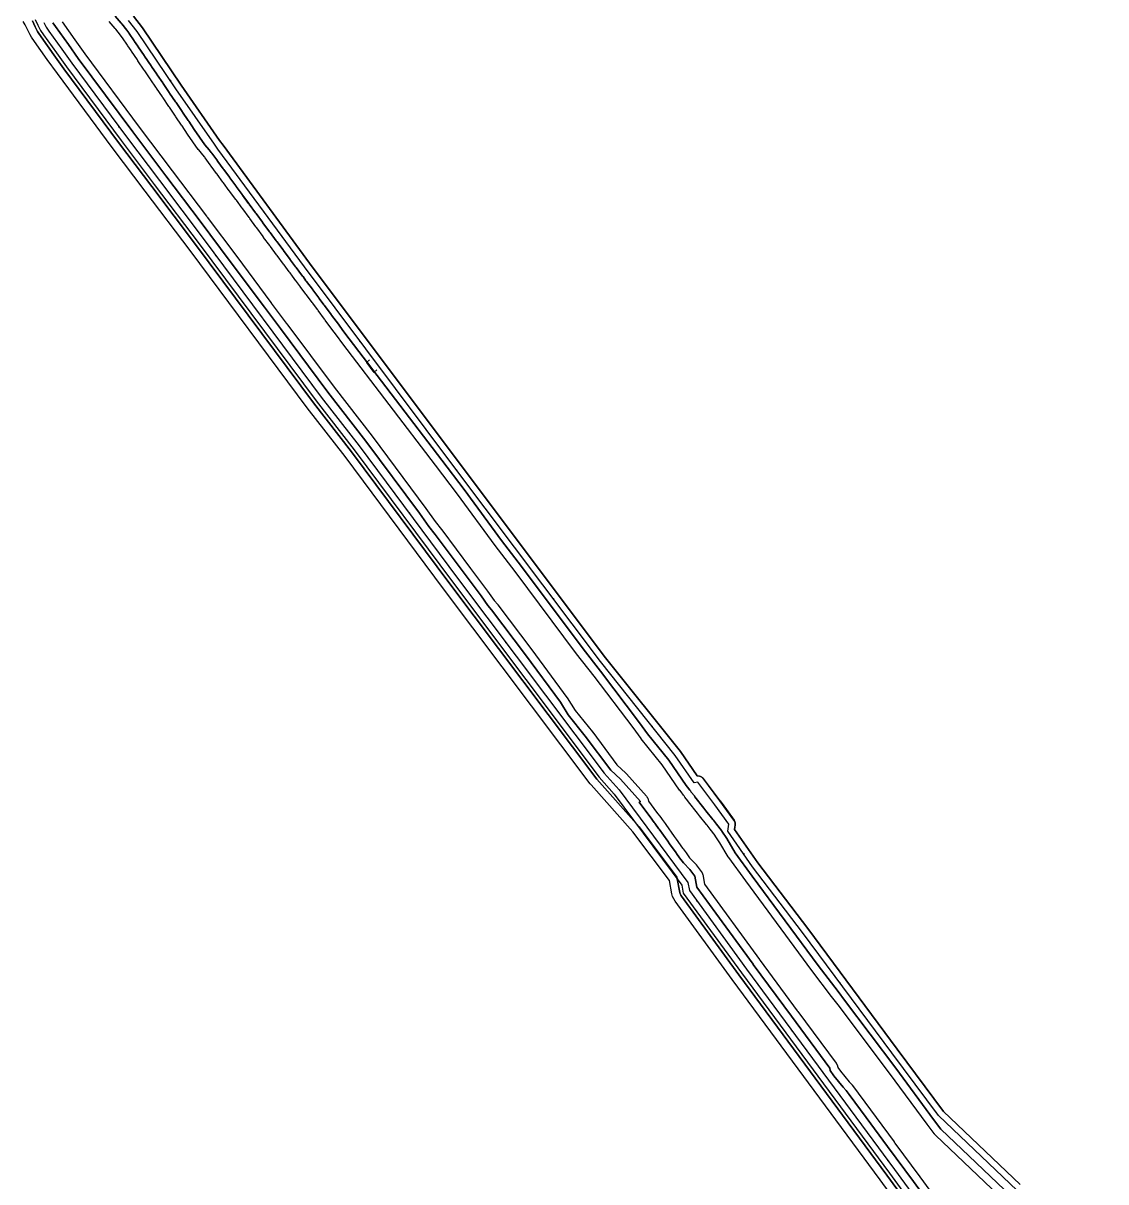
# Model space of a CAD drawing. Header units: inches. Extents: x 87989 to 118156, y 435697 to 451526.
# Drawn here: x 93548 to 94219, y 438852 to 439571 of the extents above; entities that cross this region are included whole.
import ezdxf

# ---------------------------------------------------------------- set-up
doc = ezdxf.new("R2010")
doc.units = ezdxf.units.IN
doc.header["$MEASUREMENT"] = 0
for name, color, linetype, true_color in [('As_waterkering_BWK', 7, 'Continuous', 0x7b8981), ('Beschermingszone_BWK', 7, 'Continuous', 0xcf890d), ('Grens_bebouwingsvrije_zone_BWK', 7, 'Continuous', 0x6789ae), ('Kernzone_BWK', 7, 'Continuous', 0xcb89af), ('Kunstwerken_BWK', 7, 'Continuous', 0xc78952), ('Referentiepunten_BWK', 7, 'Continuous', 0x178980)]:
    doc.layers.add(name, color=color, linetype=linetype, true_color=true_color)

msp = doc.modelspace()

# ---------------------------------------------------------------- linework, layer by layer
at = {"layer": 'As_waterkering_BWK'}
for points in [[(93560.4638, 439571.6504), (93561.8611, 439568.85), (93563.6585, 439566.2734), (93571.6342, 439555.1483), (93577.7894, 439546.4532), (93611.7325, 439500.7605), (93632.2102, 439473.6066)], [(93976.7795, 439086.2956), (93966.3123, 439100.1784), (93964.0016, 439099.8499), (93952.1676, 439116.8927), (93905.8625, 439175.0518), (93816.7715, 439293.5929), (93722.1267, 439420.0138), (93668.5296, 439493.1628), (93666.3064, 439496.0776), (93642.4477, 439530.5633), (93618.4848, 439565.9867), (93613.0671, 439572.9672)], [(93632.2102, 439473.6066), (93660.019, 439436.7312), (93732.6473, 439339.2321), (93756.1953, 439308.9372), (93817.1818, 439226.9162), (93908.1987, 439105.8691), (93917.5068, 439095.4385), (93960.0056, 439037.9863), (93960.9832, 439032.9763), (93996.4374, 438984.2928), (94088.248, 438859.9384), (94128.3325, 438805.0373), (94157.1144, 438774.4092), (94156.8502, 438774.1107), (94147.7804, 438763.8621)]]:
    msp.add_lwpolyline(points, dxfattribs=at)
msp.add_polyline3d([(94212.3208, 438815.3949, 0), (94219.3222, 438831.9546, 0), (94213.08, 438834.5744, 0), (94205.5517, 438837.7341, 0), (94192.3755, 438843.2641, 0), (94189.5481, 438843.137, 0), (94181.4704, 438843.137, 0), (94164.2449, 438846.8414, 0), (94115.532, 438893.3317, 0), (94086.6376, 438932.228, 0), (94031.2567, 439007.057, 0), (94000.1397, 439047.8055, 0), (93984.8317, 439069.8512, 0), (93985.4838, 439074.2859, 0), (93976.7795, 439086.2956, 0)], dxfattribs=at)
at = {"layer": 'Beschermingszone_BWK'}
for points in [[(93604.8398, 439575.5898), (93608.5703, 439571.1484), (93608.8809, 439570.8281), (93612.0293, 439566.9102), (93613.2305, 439565.2305), (93613.4609, 439564.8906), (93616.5508, 439560.3398), (93616.8301, 439559.9219), (93618.8008, 439557.0391), (93619.0605, 439556.6094), (93622.7305, 439551.1914), (93623.0098, 439550.7617), (93627.0293, 439544.8516), (93627.2793, 439544.4297), (93630.5898, 439539.5391), (93630.9102, 439539.1484), (93634.2402, 439534.2188), (93634.5, 439533.8008), (93638.2207, 439528.2813), (93638.5508, 439527.9102), (93642.2695, 439522.3398), (93642.5703, 439521.9297), (93646.3008, 439516.4297), (93646.5801, 439516.0195), (93650.1406, 439510.7617), (93650.4199, 439510.3516), (93653.8516, 439505.293), (93660.4219, 439495.7969), (93663.0605, 439492.6406), (93664.4004, 439490.9688), (93664.6797, 439490.5547), (93667.7598, 439486.3594), (93668.4102, 439485.4805), (93671.8398, 439480.8438), (93672.0996, 439480.4414), (93675.6504, 439475.5898), (93675.9355, 439475.1992), (93679.5508, 439470.2188), (93679.8691, 439469.8281), (93683.5098, 439464.9297), (93683.8398, 439464.5586), (93687.5801, 439459.3594), (93687.8809, 439458.9609), (93691.8594, 439453.5703), (93692.1797, 439453.1797), (93696.0898, 439447.7383), (93696.4395, 439447.3789), (93700.5703, 439441.7188), (93700.8594, 439441.3203), (93704.6992, 439436.1992), (93705.0293, 439435.8203), (93708.9492, 439430.5195), (93709.25, 439430.1211), (93713.3008, 439424.6484), (93713.5996, 439424.2461), (93716.7305, 439419.9688), (93717.0801, 439419.6094), (93718.8008, 439417.2891), (93720.9707, 439414.3398), (93721.2891, 439413.9609), (93723.1406, 439411.3516), (93723.4707, 439410.9688), (93727.1094, 439406.1406), (93727.4102, 439405.7305), (93731.0293, 439400.8203), (93731.3301, 439400.4219), (93734.2598, 439396.5), (93734.5801, 439396.1211), (93738.7305, 439390.4805), (93739.0508, 439390.0898), (93743.25, 439384.3711), (93746.0293, 439380.6055), (93749.9902, 439375.3906), (93807.4102, 439300), (93821.2109, 439281.8789), (93844.4297, 439250.1797), (93856.8809, 439234.0508), (93895.0098, 439182.9609), (93905.8105, 439169.0781), (93930.0703, 439137.0898), (93935.0605, 439130.3516), (93948.1543, 439113.9063), (93959.0469, 439098.2188), (93959.8105, 439097.1992), (93961.3008, 439095.2266), (93961.5996, 439094.8398), (93962.1602, 439094.1211), (93964.0605, 439091.7109), (93964.4395, 439091.2187), (93970, 439084.1602), (93971.2598, 439082.5508), (93975.5801, 439077.0586), (93975.9102, 439076.6406), (93977.7891, 439074.2383), (93980.9004, 439070.2891), (93981.1309, 439070), (93981.1699, 439069.9414), (93984.2109, 439065.2891), (93989.3906, 439056.4609), (94000, 439042.0195), (94040.8594, 438986.3984), (94053.1797, 438970.4102), (94057.2793, 438965.0898), (94089.1094, 438922.7188), (94112.4902, 438891.0391), (94117.0117, 438885.0078), (94160.793, 438843.2227)], [(94130.377, 438810.7148), (94099.9688, 438852.3633), (94083.9805, 438874.1367), (94070.7344, 438892.0781), (94060.1641, 438906.3945), (94058.25, 438908.9883), (94056.3164, 438911.0742), (94050.6934, 438917.957), (94048.2461, 438921.3281), (94048.0332, 438922.8281), (94024.2383, 438955.0547), (94000.5586, 438987.1289), (94000.4688, 438987.25), (93977.3242, 439019.0313), (93969.5566, 439029.6953), (93965.6777, 439035.0234), (93964.334, 439041.9141), (93961.2637, 439046.0781), (93957.2715, 439050.1484), (93954.9297, 439053.4102), (93953.0801, 439055.9805), (93952.7598, 439056.4102), (93948.7109, 439062.0508), (93947.5195, 439063.6992), (93942.2305, 439071.0508), (93941.8301, 439071.6094), (93940.0098, 439074.1289), (93939.5508, 439074.7813), (93939.1914, 439075.2734), (93936.6699, 439078.6602), (93933.3203, 439083.1484), (93929.8594, 439087.7891), (93930.5664, 439088.3125), (93918.2461, 439102.1211), (93912.2441, 439107.6563), (93896.375, 439128.7617), (93885.8574, 439141.9922), (93880.9961, 439149.8906), (93859.2227, 439179.3242), (93838.1934, 439207.293), (93835.9844, 439209.9883), (93831.7773, 439215.8242), (93821.1855, 439229.9102), (93803.3477, 439253.9023), (93799.3398, 439259.0039), (93793.5234, 439267.1133), (93760.1758, 439311.9648), (93736.627, 439342.2617), (93707.2285, 439381.7266), (93697.3379, 439395.0039), (93676.1934, 439423.3906), (93657.4883, 439448.3906), (93636.2031, 439476.6172), (93615.7363, 439503.7578), (93581.8379, 439549.3906), (93575.707, 439558.0508), (93567.7402, 439569.1602), (93566.1719, 439571.4102)], [(93571.8242, 439572.0469), (93579.7793, 439560.9492), (93585.8848, 439552.3242), (93619.7383, 439506.7539), (93640.1934, 439479.6289), (93661.4805, 439451.4023), (93661.5645, 439451.2852), (93661.5996, 439451.2305), (93661.7676, 439450.9609), (93680.2012, 439426.3789), (93701.3477, 439397.9883), (93701.4219, 439397.8867), (93701.457, 439397.8281), (93701.6113, 439397.5859), (93710.9277, 439385.0781), (93711.1172, 439384.8633), (93711.2168, 439384.7422), (93711.2383, 439384.7148), (93740.6055, 439345.2891), (93764.1445, 439315.0039), (93764.1719, 439314.9688), (93797.5488, 439270.0781), (93797.5742, 439270.043), (93803.3379, 439262.0078), (93807.2793, 439256.9883), (93807.2988, 439256.9648), (93807.3398, 439256.9102), (93807.3594, 439256.8828), (93825.1914, 439232.9063), (93835.7891, 439218.8086), (93835.8184, 439218.7695), (93839.9492, 439213.0391), (93842.0605, 439210.4609), (93842.0938, 439210.4219), (93842.1582, 439210.3398), (93842.1816, 439210.3086), (93863.2305, 439182.3125), (93885.0156, 439152.8672), (93885.0781, 439152.7773), (93885.2012, 439152.5977), (93885.2539, 439152.5117), (93890.0313, 439144.75), (93900.8613, 439131.4336), (93900.9688, 439131.2969), (93901.002, 439131.2578), (93901.0273, 439131.2227), (93915.9805, 439111.0078), (93921.6348, 439105.7969), (93921.7148, 439105.7188), (93921.8926, 439105.5391), (93921.9766, 439105.4492), (93934.3027, 439091.6367), (93934.418, 439091.4961), (93934.6602, 439091.1797), (93934.75, 439091.0547), (93934.8359, 439090.9141), (93934.875, 439090.8438), (93935.0625, 439090.4922), (93935.0996, 439090.4219), (93935.166, 439090.2734), (93935.2207, 439090.125), (93935.3516, 439089.75), (93935.4004, 439089.5898), (93935.4375, 439089.4297), (93935.4492, 439089.3633), (93935.5156, 439088.9766), (93935.5313, 439088.8789), (93935.5469, 439088.7148), (93935.5527, 439088.5781), (93935.5527, 439088.5195), (93937.3281, 439086.1406), (93940.6797, 439081.6484), (93943.2188, 439078.2383), (93943.6016, 439077.707), (93943.6211, 439077.6836), (93944.0781, 439077.0391), (93945.8906, 439074.5273), (93946.293, 439073.9648), (93951.5762, 439066.6211), (93952.7676, 439064.9688), (93956.7969, 439059.3594), (93957.1035, 439058.9492), (93957.127, 439058.918), (93958.9902, 439056.3281), (93961.1094, 439053.375), (93964.832, 439049.582), (93964.9277, 439049.4805), (93964.9512, 439049.4531), (93965.1816, 439049.1836), (93965.2617, 439049.0859), (93965.291, 439049.0469), (93968.3594, 439044.8789), (93968.4258, 439044.7852), (93968.4629, 439044.7266), (93968.6602, 439044.4141), (93968.707, 439044.332), (93968.7852, 439044.1875), (93968.832, 439044.0898), (93968.9805, 439043.75), (93969, 439043.7031), (93969.0586, 439043.5508), (93969.1016, 439043.4063), (93969.2012, 439043.043), (93969.2402, 439042.875), (93970.373, 439037.0703), (94004.502, 438990.207), (94004.582, 438990.0977), (94004.6484, 438990), (94004.6953, 438989.9297), (94004.8555, 438989.6719), (94027.9395, 438958.4062), (94028.1348, 438958.1797), (94028.2324, 438958.0625), (94028.2598, 438958.0234), (94052.0547, 438925.7969), (94052.123, 438925.6992), (94052.1699, 438925.625), (94052.3867, 438925.2773), (94052.4258, 438925.2109), (94052.502, 438925.0664), (94052.5723, 438924.9141), (94052.7285, 438924.5313), (94052.7832, 438924.3867), (94052.8301, 438924.2305), (94052.8535, 438924.1367), (94052.9453, 438923.7383), (94052.959, 438923.668), (94052.9824, 438923.5352), (94053.0215, 438923.2617), (94054.6563, 438921.0078), (94060.0898, 438914.3594), (94061.9199, 438912.3828), (94061.9648, 438912.332), (94062.0098, 438912.2813), (94062.1875, 438912.0664), (94062.2461, 438911.9922), (94062.2734, 438911.957), (94088.0039, 438877.1055), (94088.0703, 438877.0117), (94088.1133, 438876.9453), (94088.3203, 438876.6133), (94088.3633, 438876.5391), (94088.4414, 438876.3945), (94088.5, 438876.2656), (94088.5371, 438876.1797), (94104.002, 438855.3203), (94134.3418, 438813.7656)], [(94157.3398, 438839.6055), (94113.6758, 438881.2813), (94113.6484, 438881.3086), (94113.5273, 438881.4297), (94113.498, 438881.4609), (94113.3047, 438881.6563), (94113.2168, 438881.7539), (94113.1133, 438881.8789), (94113.0801, 438881.9219), (94112.998, 438882.0352), (94112.8301, 438882.2656), (94108.4785, 438888.0547), (94085.0996, 438919.7344), (94053.3008, 438962.0625), (94049.2188, 438967.3594), (94036.8809, 438983.375), (94036.8477, 438983.418), (93995.9707, 439039.0586), (93985.3613, 439053.5), (93985.291, 439053.5977), (93985.1445, 439053.8203), (93985.0781, 439053.9297), (93979.959, 439062.6563), (93977.0742, 439067.0664), (93976.9766, 439067.1914), (93973.8574, 439071.1523), (93971.9766, 439073.5547), (93971.6504, 439073.9687), (93967.3262, 439079.4648), (93966.0664, 439081.0742), (93960.5, 439088.1406), (93960.1211, 439088.6289), (93958.2227, 439091.0391), (93957.6543, 439091.7695), (93957.3379, 439092.1758), (93957.3203, 439092.1992), (93955.8125, 439094.1953), (93955.0449, 439095.2227), (93955.0176, 439095.2578), (93954.9648, 439095.332), (93954.9395, 439095.3672), (93944.1406, 439110.9219), (93931.1484, 439127.2383), (93931.1211, 439127.2734), (93931.0684, 439127.3398), (93931.043, 439127.375), (93926.0684, 439134.0898), (93901.8457, 439166.0352), (93891.043, 439179.918), (93891.0176, 439179.9492), (93852.8965, 439231.0273), (93840.4512, 439247.1523), (93840.416, 439247.1992), (93817.2031, 439278.8867), (93803.4316, 439296.9687), (93746.0098, 439372.3633), (93742.0371, 439377.5937), (93742.0176, 439377.6211), (93739.2246, 439381.4063), (93735.0996, 439387.0234), (93734.8652, 439387.3086), (93734.8242, 439387.3594), (93734.7383, 439387.4688), (93734.7031, 439387.5156), (93730.6504, 439393.0234), (93730.4355, 439393.2813), (93730.3887, 439393.3359), (93730.2988, 439393.4492), (93730.2734, 439393.4805), (93730.2559, 439393.5078), (93727.3281, 439397.4219), (93727.0176, 439397.8359), (93723.3809, 439402.7695), (93723.0957, 439403.1602), (93719.582, 439407.8242), (93719.3652, 439408.0703), (93719.2871, 439408.168), (93719.125, 439408.3711), (93719.0605, 439408.457), (93717.332, 439410.8984), (93717.1445, 439411.1211), (93717.0938, 439411.1836), (93716.9922, 439411.3125), (93716.9727, 439411.3359), (93716.9414, 439411.3789), (93714.7773, 439414.3203), (93713.2617, 439416.3633), (93713.1445, 439416.4844), (93713.0586, 439416.5781), (93713.0273, 439416.6133), (93712.8027, 439416.8789), (93712.7305, 439416.9727), (93712.6953, 439417.0156), (93709.5742, 439421.2813), (93709.2813, 439421.6758), (93705.2402, 439427.1328), (93704.9395, 439427.5352), (93701.127, 439432.6875), (93700.9238, 439432.9219), (93700.8672, 439432.9883), (93700.7559, 439433.1289), (93700.709, 439433.1875), (93696.8477, 439438.3359), (93696.8242, 439438.3672), (93696.5273, 439438.7773), (93692.6094, 439444.1484), (93692.5059, 439444.2539), (93692.418, 439444.3477), (93692.3809, 439444.3906), (93692.1426, 439444.6758), (93692.0762, 439444.7578), (93692.0293, 439444.8203), (93688.2129, 439450.1328), (93687.9941, 439450.3984), (93687.9551, 439450.4492), (93687.8711, 439450.5547), (93687.8379, 439450.6016), (93683.8691, 439455.9766), (93683.5645, 439456.3828), (93683.5352, 439456.4219), (93679.9336, 439461.4258), (93679.7715, 439461.6094), (93679.7051, 439461.6875), (93679.5645, 439461.8594), (93679.5195, 439461.918), (93679.4961, 439461.9492), (93675.9277, 439466.75), (93675.6855, 439467.0469), (93675.6387, 439467.1055), (93675.5449, 439467.2266), (93675.5039, 439467.2813), (93671.8926, 439472.2578), (93671.6133, 439472.6367), (93668.0645, 439477.4883), (93668.0215, 439477.5508), (93667.9355, 439477.6758), (93667.918, 439477.6992), (93667.8926, 439477.7383), (93667.7227, 439478.0039), (93664.3887, 439482.5078), (93663.7344, 439483.3945), (93660.6504, 439487.5977), (93660.6211, 439487.6367), (93660.5625, 439487.7188), (93660.5352, 439487.7578), (93660.3711, 439488.0039), (93659.1914, 439489.4727), (93656.5859, 439492.5898), (93656.5176, 439492.6719), (93656.377, 439492.8594), (93656.3105, 439492.9492), (93649.7266, 439502.4688), (93646.2871, 439507.5352), (93646.0059, 439507.9492), (93642.4453, 439513.207), (93642.166, 439513.6172), (93638.4961, 439519.0313), (93638.4707, 439519.0664), (93638.2383, 439519.3828), (93638.2031, 439519.4297), (93638.1426, 439519.5195), (93638.1113, 439519.5625), (93634.5859, 439524.8438), (93634.4824, 439524.9609), (93634.3809, 439525.082), (93634.168, 439525.3555), (93634.0742, 439525.4844), (93630.3516, 439531.0117), (93630.3262, 439531.0469), (93630.2754, 439531.1289), (93630.2461, 439531.1719), (93630.0527, 439531.4844), (93630.0273, 439531.5234), (93626.8965, 439536.1563), (93626.7246, 439536.3672), (93626.6738, 439536.4336), (93626.6543, 439536.4609), (93626.5156, 439536.6445), (93626.4492, 439536.7383), (93623.1348, 439541.6328), (93623.0996, 439541.6875), (93623.0215, 439541.8125), (93622.9844, 439541.8711), (93622.8105, 439542.1641), (93618.8555, 439547.9766), (93618.834, 439548.0078), (93618.5645, 439548.4219), (93614.916, 439553.8125), (93614.8848, 439553.8594), (93614.8145, 439553.9688), (93614.7813, 439554.0234), (93614.5938, 439554.332), (93612.6953, 439557.1094), (93612.6797, 439557.1328), (93612.4023, 439557.5469), (93609.3203, 439562.0859), (93609.125, 439562.375), (93608.043, 439563.8867), (93605.127, 439567.5156), (93604.9785, 439567.6719), (93604.918, 439567.7344), (93604.7988, 439567.8672), (93604.7754, 439567.8945), (93604.7422, 439567.9336), (93601.0117, 439572.375)]]:
    msp.add_lwpolyline(points, dxfattribs=at)
for points in [[(94119.4484, 438798.5508, 0), (94079.3813, 438853.4284, 0), (93987.5667, 438977.7883, 0), (93952.0913, 439026.5006, 0), (93951.2459, 439027.8591, 0), (93950.6066, 439029.3257, 0), (93950.1868, 439030.8697, 0), (93948.5517, 439039.2494, 0), (93926.001, 439069.3988, 0), (93899.9914, 439098.5451, 0), (93899.4068, 439099.2584, 0), (93808.3722, 439220.3291, 0), (93747.4382, 439302.2794, 0), (93723.8941, 439332.5711, 0), (93651.217, 439430.134, 0), (93623.4276, 439466.9834, 0), (93602.9261, 439494.1692, 0), (93568.8852, 439539.9956, 0), (93562.6752, 439548.766, 0), (93554.6776, 439559.9221, 0), (93552.8393, 439562.5566, 0), (93552.0183, 439563.9389, 0), (93550.536, 439566.9175, 0), (93549.0217, 439570.238, 0), (93547.6951, 439572.3287, 0)], [(93553.4294, 439572.624, 0), (93555.0487, 439569.0688, 0), (93556.4923, 439566.1712, 0), (93556.9401, 439565.4173, 0), (93558.7598, 439562.8091, 0), (93566.7475, 439551.6671, 0), (93572.9326, 439542.9309, 0), (93606.929, 439497.1652, 0), (93627.4197, 439469.9939, 0), (93655.2179, 439433.1328, 0), (93727.8728, 439335.5988, 0), (93751.4187, 439305.3057, 0), (93812.3766, 439223.3233, 0), (93903.5625, 439102.0687, 0), (93929.8754, 439072.5666, 0), (93953.2402, 439041.3289, 0), (93955.0942, 439031.8272, 0), (93955.3232, 439030.9851, 0), (93955.6719, 439030.1851, 0), (93956.133, 439029.4441, 0), (93991.5989, 438980.7449, 0), (94083.4116, 438856.3875, 0), (94123.4866, 438801.4992, 0)]]:
    msp.add_polyline3d(points, dxfattribs=at)
at = {"layer": 'Grens_bebouwingsvrije_zone_BWK'}
for points in [[(93555.1924, 439573.5784), (93556.8526, 439569.9288), (93558.4127, 439566.8019), (93560.3926, 439563.9638), (93568.3764, 439552.8275), (93574.5511, 439544.1047), (93608.5301, 439498.3636), (93629.0165, 439471.1981), (93656.8183, 439434.3322), (93729.464, 439336.8097), (93753.0109, 439306.5162), (93813.9783, 439224.5209), (93905.1025, 439103.3311), (93914.4001, 439092.9121), (93956.2526, 439036.3337), (93957.2272, 439031.339), (93993.2117, 438981.9275), (94085.0237, 438857.5711), (94125.2479, 438802.4785)], [(94166.1898, 438850.5146), (94118.5399, 438895.9903), (94089.8507, 438934.6104), (94034.454, 439009.4607), (94003.3737, 439050.1612), (93989.0192, 439070.8338), (93989.4353, 439073.6637), (93989.4069, 439075.0662), (93988.6271, 439076.765), (93979.9734, 439088.7037), (93969.2343, 439102.9471), (93967.843, 439103.8739), (93965.8805, 439104.1572), (93955.3785, 439119.2817), (93909.0266, 439177.4997), (93819.9714, 439295.9931), (93725.3411, 439422.3946), (93671.7334, 439495.558), (93669.5431, 439498.4297), (93645.7491, 439532.8219), (93621.7248, 439568.3361), (93616.1512, 439575.5175)]]:
    msp.add_lwpolyline(points, dxfattribs=at)
at = {"layer": 'Kernzone_BWK'}
for points in [[(94160.793, 438843.2227), (94117.0117, 438885.0078), (94112.4883, 438891.0391), (94089.1094, 438922.7188), (94057.2813, 438965.0898), (94053.1797, 438970.4102), (94040.8594, 438986.3984), (94000, 439042.0195), (93989.3906, 439056.4609), (93984.2109, 439065.2891), (93981.1719, 439069.9414), (93981.1289, 439070), (93980.8984, 439070.2891), (93977.7891, 439074.2383), (93975.9102, 439076.6406), (93975.5781, 439077.0586), (93971.2617, 439082.5508), (93970, 439084.1602), (93964.4414, 439091.2187), (93964.0586, 439091.7109), (93962.1602, 439094.1211), (93961.6016, 439094.8398), (93961.3008, 439095.2266), (93959.8086, 439097.1992), (93959.0469, 439098.2188), (93948.1523, 439113.9063), (93935.0586, 439130.3516), (93930.0703, 439137.0898), (93905.8086, 439169.0781), (93895.0117, 439182.9609), (93856.8789, 439234.0508), (93844.4297, 439250.1797), (93821.2109, 439281.8789), (93807.4102, 439300), (93749.9883, 439375.3906), (93746.0313, 439380.6055), (93743.25, 439384.3711), (93739.0508, 439390.0898), (93738.7305, 439390.4805), (93734.5781, 439396.1211), (93734.2617, 439396.5), (93731.3281, 439400.4219), (93731.0313, 439400.8203), (93727.4102, 439405.7305), (93727.1094, 439406.1406), (93723.4688, 439410.9688), (93723.1406, 439411.3516), (93721.2891, 439413.9609), (93720.9688, 439414.3398), (93718.8008, 439417.2891), (93717.0781, 439419.6094), (93716.7305, 439419.9688), (93713.6016, 439424.2461), (93713.3008, 439424.6484), (93709.25, 439430.1211), (93708.9492, 439430.5195), (93705.0313, 439435.8203), (93704.6992, 439436.1992), (93700.8594, 439441.3203), (93700.5703, 439441.7188), (93696.4414, 439447.3789), (93696.0898, 439447.7383), (93692.1797, 439453.1797), (93691.8594, 439453.5703), (93687.8789, 439458.9609), (93687.5781, 439459.3594), (93683.8398, 439464.5586), (93683.5117, 439464.9297), (93679.8711, 439469.8281), (93679.5508, 439470.2188), (93675.9336, 439475.1992), (93675.6484, 439475.5898), (93672.1016, 439480.4414), (93671.8398, 439480.8438), (93668.4102, 439485.4805), (93667.7617, 439486.3594), (93664.6797, 439490.5547), (93664.3984, 439490.9688), (93663.0586, 439492.6406), (93660.4219, 439495.7969), (93653.8516, 439505.293), (93650.4219, 439510.3516), (93650.1406, 439510.7617), (93646.5781, 439516.0195), (93646.3008, 439516.4297), (93642.5703, 439521.9297), (93642.2695, 439522.3398), (93638.5508, 439527.9102), (93638.2188, 439528.2813), (93634.5, 439533.8008), (93634.2383, 439534.2188), (93630.9102, 439539.1484), (93630.5898, 439539.5391), (93627.2813, 439544.4297), (93627.0313, 439544.8516), (93623.0117, 439550.7617), (93622.7305, 439551.1914), (93619.0586, 439556.6094), (93618.8008, 439557.0391), (93616.8281, 439559.9219), (93616.5508, 439560.3398), (93613.4609, 439564.8906), (93613.2305, 439565.2305), (93612.0313, 439566.9102), (93608.8789, 439570.8281), (93608.5703, 439571.1484), (93604.8398, 439575.5898)], [(93616.1484, 439575.5156), (93621.7227, 439568.332), (93645.75, 439532.8203), (93669.543, 439498.4297), (93671.7344, 439495.5586), (93725.3398, 439422.3945), (93819.9727, 439295.9922), (93909.0273, 439177.5), (93955.375, 439119.2773), (93965.8828, 439104.1562), (93966.0508, 439104.168), (93966.3125, 439104.1797), (93966.5742, 439104.168), (93966.8359, 439104.1445), (93967.0938, 439104.1016), (93967.3477, 439104.043), (93967.5977, 439103.9648), (93967.8438, 439103.875), (93968.082, 439103.7656), (93968.3125, 439103.6406), (93968.5352, 439103.5039), (93968.7461, 439103.3516), (93968.9492, 439103.1875), (93969.1406, 439103.0078), (93969.3203, 439102.8164), (93969.4961, 439102.6016), (93979.9688, 439088.707), (93980.0195, 439088.6445), (93981.2578, 439086.9336), (93988.7227, 439076.6328), (93988.8086, 439076.5078), (93988.9492, 439076.2852), (93989.0703, 439076.0547), (93989.1797, 439075.8164), (93989.2734, 439075.5703), (93989.3477, 439075.3203), (93989.4063, 439075.0664), (93989.4492, 439074.8086), (93989.4766, 439074.5469), (93989.4844, 439074.2852), (93989.4766, 439074.0234), (93989.4453, 439073.7344), (93989.0195, 439070.832), (94003.375, 439050.1602), (94034.4531, 439009.4609), (94089.8516, 438934.6094), (94118.5391, 438895.9922), (94166.1914, 438850.5156)], [(94123.4883, 438801.5), (94083.4102, 438856.3867), (93991.5977, 438980.7461), (93956.1328, 439029.4453), (93955.6719, 439030.1836), (93955.3242, 439030.9844), (93955.0938, 439031.8281), (93953.2383, 439041.3281), (93929.875, 439072.5664), (93903.5625, 439102.0703), (93812.375, 439223.3242), (93751.418, 439305.3047), (93727.8711, 439335.5977), (93655.2188, 439433.1328), (93627.418, 439469.9922), (93606.9297, 439497.1641), (93572.9336, 439542.9297), (93566.7461, 439551.668), (93558.7617, 439562.8086), (93556.9414, 439565.418), (93556.4922, 439566.1719), (93555.0469, 439569.0703), (93553.4297, 439572.625)], [(93566.1719, 439571.4102), (93567.7422, 439569.1602), (93575.707, 439558.0508), (93581.8359, 439549.3906), (93615.7344, 439503.7578), (93636.2031, 439476.6172), (93657.4883, 439448.3906), (93676.1914, 439423.3906), (93697.3359, 439395.0039), (93707.2266, 439381.7266), (93736.625, 439342.2617), (93760.1758, 439311.9648), (93793.5234, 439267.1133), (93799.3398, 439259.0039), (93803.3477, 439253.9023), (93821.1875, 439229.9102), (93831.7773, 439215.8242), (93835.9844, 439209.9883), (93838.1914, 439207.293), (93859.2227, 439179.3242), (93880.9961, 439149.8906), (93885.8594, 439141.9922), (93896.375, 439128.7617), (93912.2422, 439107.6563), (93918.2461, 439102.1211), (93930.5664, 439088.3125), (93929.8594, 439087.7891), (93933.3203, 439083.1484), (93936.6719, 439078.6602), (93939.1914, 439075.2734), (93939.5508, 439074.7813), (93940.0117, 439074.1289), (93941.8281, 439071.6094), (93942.2305, 439071.0508), (93947.5195, 439063.6992), (93948.7109, 439062.0508), (93952.7617, 439056.4102), (93953.0781, 439055.9805), (93954.9297, 439053.4102), (93957.2734, 439050.1484), (93961.2656, 439046.0781), (93964.332, 439041.9141), (93965.6797, 439035.0234), (93969.5547, 439029.6953), (93977.3242, 439019.0313), (94000.4688, 438987.25), (94000.5586, 438987.1289), (94024.2383, 438955.0547), (94048.0313, 438922.8281), (94048.2461, 438921.3281), (94050.6953, 438917.957), (94056.3164, 438911.0742), (94058.25, 438908.9883), (94060.1641, 438906.3945), (94070.7344, 438892.0781), (94083.9805, 438874.1367), (94099.9688, 438852.3633), (94130.375, 438810.7148)]]:
    msp.add_lwpolyline(points, dxfattribs=at)
at = {"layer": 'Kunstwerken_BWK'}
msp.add_lwpolyline([(93762.5776, 439362.3082), (93760.6172, 439360.729), (93765.1916, 439354.5209), (93767.0976, 439356.0457)], dxfattribs=at)
at = {"layer": 'Referentiepunten_BWK'}
for p in [(93639.0003, 439535.6595), (93607.122, 439506.967), (93697.0453, 439454.2447), (93667.2311, 439427.0494), (93756.6251, 439373.9329), (93726.9697, 439346.8539), (93816.5558, 439293.881), (93787.2976, 439267.1076), (93876.6352, 439213.9405), (93847.1802, 439187.0201), (93937.8486, 439134.8774), (93907.278, 439107.0936), (93994.6575, 439055.7006), (93965.6462, 439026.5733), (94054.5273, 438975.6144), (94024.7666, 438945.9218), (94114.0826, 438895.2828), (94084.1624, 438865.4722)]:
    msp.add_point(p, dxfattribs=at)

doc.saveas('drawing.dxf')
